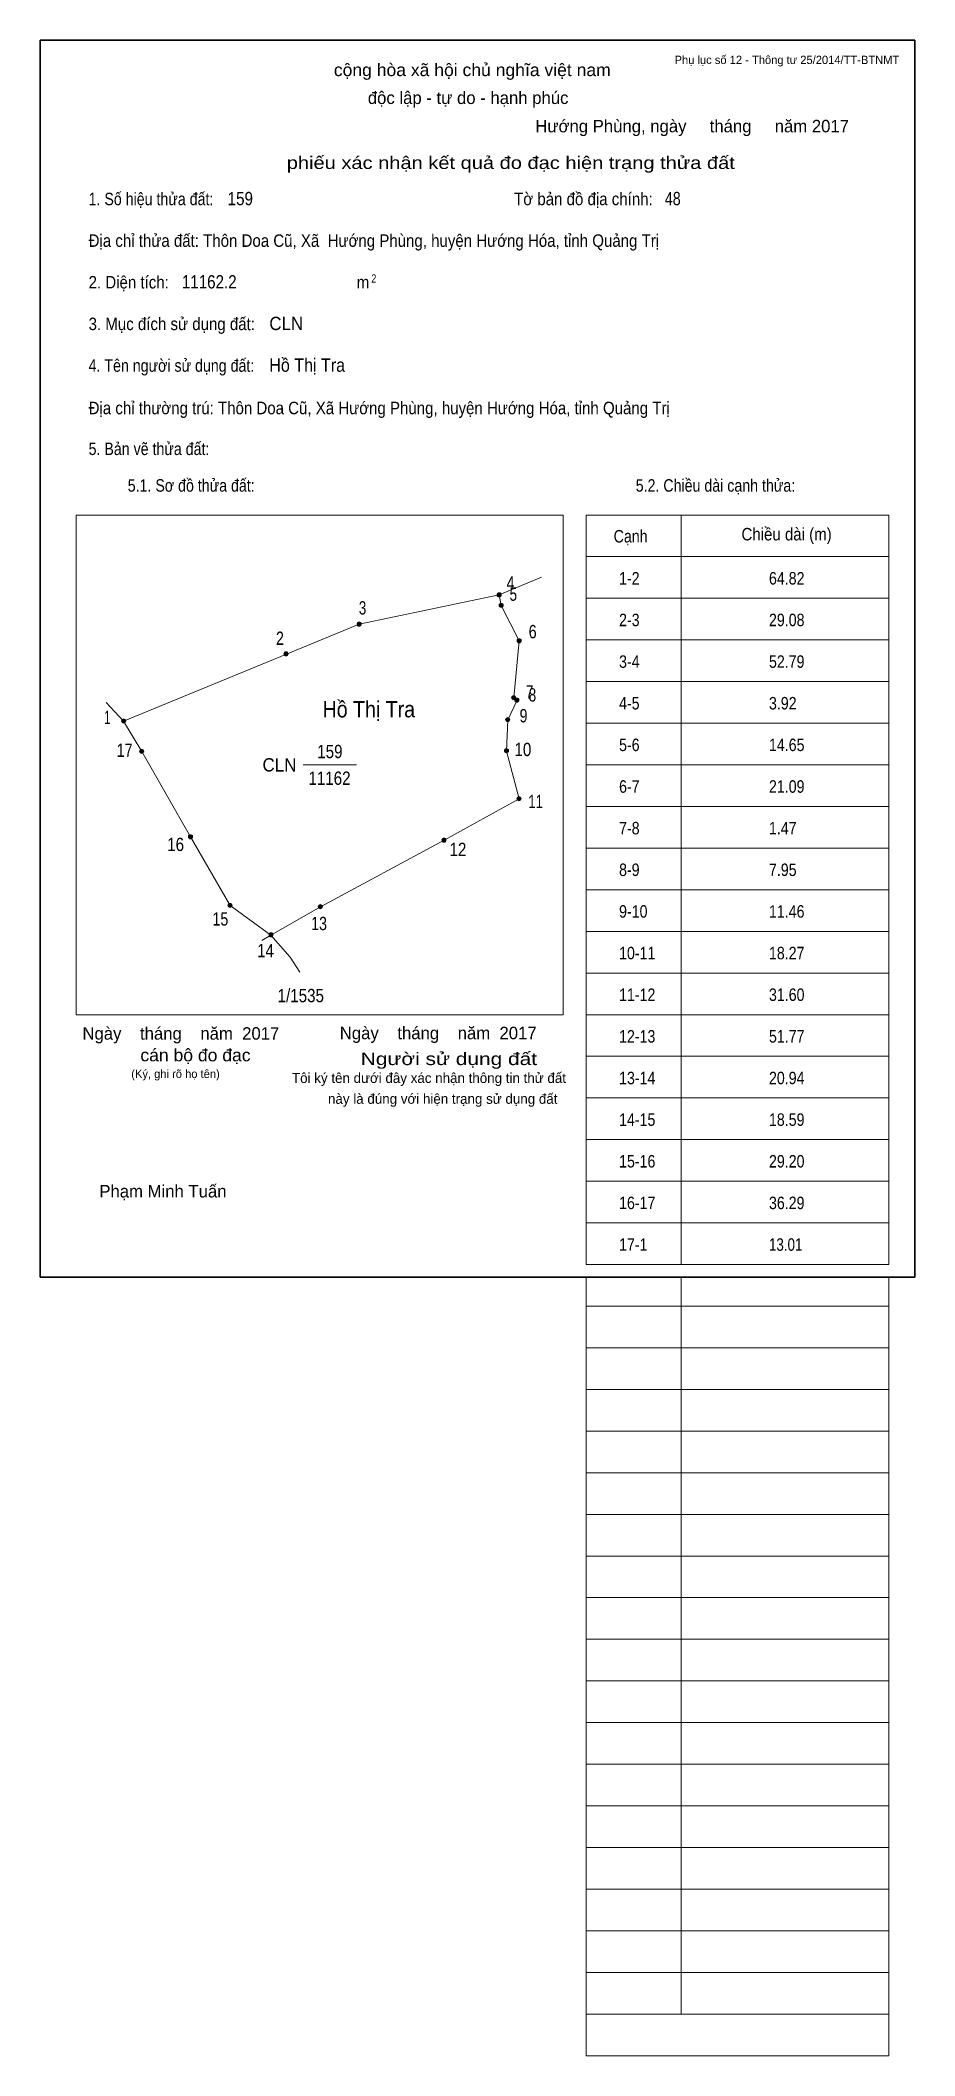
# Model space of a CAD drawing. Header units: centimetres. Extents: x 0 to 21, y -18.7 to 29.7.
import ezdxf
from ezdxf.enums import TextEntityAlignment as Align

# ---------------------------------------------------------------- set-up
doc = ezdxf.new("R2010")
doc.units = ezdxf.units.CM
doc.header["$LTSCALE"] = 0.12
for name, color, linetype in [('2', 7, 'Continuous'), ('30', 7, 'Continuous'), ('34', 7, 'Continuous')]:
    doc.layers.add(name, color=color, linetype=linetype)
for name, color, linetype, lineweight in [('32', 7, 'Continuous', 13), ('33', 7, 'Continuous', 13), ('6', 7, 'Continuous', 13), ('63', 7, 'Continuous', 13)]:
    doc.layers.add(name, color=color, linetype=linetype, lineweight=lineweight)

msp = doc.modelspace()

# ---------------------------------------------------------------- hatches: boundary and pattern name
at = {"layer": '32'}
for points in [[(11.0722, 16.382, 1), (10.9722, 16.382, 1)], [(11.1191, 16.1313, 1), (11.0191, 16.1313, 1)], [(7.706, 15.6805, 1), (7.606, 15.6805, 1)], [(5.9526, 14.9647, 1), (5.8526, 14.9647, 1)], [(11.5503, 15.2799, 1), (11.4503, 15.2799, 1)], [(11.4194, 13.9128, 1), (11.3194, 13.9128, 1)], [(11.495, 13.8541, 1), (11.395, 13.8541, 1)], [(2.0503, 13.3526, 1), (1.9503, 13.3526, 1)], [(11.2761, 13.3845, 1), (11.1761, 13.3845, 1)], [(2.4828, 12.6237, 1), (2.3828, 12.6237, 1)], [(11.2455, 12.6387, 1), (11.1455, 12.6387, 1)], [(11.5464, 11.4871, 1), (11.4464, 11.4871, 1)], [(3.6572, 10.5726, 1), (3.5572, 10.5726, 1)], [(9.7441, 10.4925, 1), (9.6441, 10.4925, 1)], [(4.6075, 8.9253, 1), (4.5075, 8.9253, 1)], [(6.7752, 8.8941, 1), (6.6752, 8.8941, 1)], [(5.5904, 8.218, 1), (5.4904, 8.218, 1)]]:
    msp.add_hatch(color=256, dxfattribs=at).paths.add_polyline_path(points)

# ---------------------------------------------------------------- linework, layer by layer
for centre in [(11.0222, 16.382), (11.0691, 16.1313), (7.656, 15.6805), (5.9026, 14.9647), (11.5003, 15.2799), (11.3694, 13.9128), (11.445, 13.8541), (2.0003, 13.3526), (11.2261, 13.3845), (2.4328, 12.6237), (11.1955, 12.6387), (11.4964, 11.4871), (3.6072, 10.5726), (9.6941, 10.4925), (4.5575, 8.9253), (6.7252, 8.8941), (5.5404, 8.218)]:
    msp.add_circle(centre, 0.05, dxfattribs=at)
at = {"layer": '33'}
msp.add_line((6.31, 12.3), (7.59, 12.3), dxfattribs=at)
at = {"layer": '6'}
for p, q in [((11.02, 16.38), (12.04, 16.81)), ((11.02, 16.38), (7.66, 15.68)), ((7.66, 15.68), (5.91, 14.96)), ((5.91, 14.96), (2, 13.35)), ((5.32, 8.08), (5.54, 8.21))]:
    msp.add_line(p, q, dxfattribs=at)
for points in [[(11.02, 16.38), (11.07, 16.13), (11.5, 15.28), (11.37, 13.91), (11.45, 13.85), (11.23, 13.38), (11.2, 12.63), (11.5, 11.48), (9.7, 10.49), (6.73, 8.89), (5.54, 8.21)], [(1.58, 13.8), (2, 13.35), (2, 13.35)], [(2, 13.35), (2.44, 12.62), (3.61, 10.57)], [(5.54, 8.21), (4.56, 8.92), (3.61, 10.57)], [(5.54, 8.21), (6, 7.68), (6.23, 7.32)]]:
    msp.add_lwpolyline(points, dxfattribs=at)
at = {"layer": '63'}
for p, q in [((0.86, 18.3), (12.56, 18.3)), ((0.86, 6.3), (0.86, 18.3)), ((12.56, 6.3), (12.56, 18.3)), ((13.11, 18.3), (20.38, 18.3)), ((13.11, 0.3), (13.11, 18.3)), ((15.39, 0.3), (15.39, 18.3)), ((20.38, 0.3), (20.38, 18.3)), ((13.11, 17.3), (20.38, 17.3)), ((13.11, 16.3), (20.38, 16.3)), ((13.11, 15.3), (20.38, 15.3)), ((13.11, 14.3), (20.38, 14.3)), ((13.11, 13.3), (20.38, 13.3)), ((13.11, 12.3), (20.38, 12.3)), ((13.11, 11.3), (20.38, 11.3)), ((13.11, 10.3), (20.38, 10.3)), ((13.11, 9.3), (20.38, 9.3)), ((13.11, 8.3), (20.38, 8.3)), ((13.11, 7.3), (20.38, 7.3)), ((0.86, 6.3), (12.56, 6.3)), ((13.11, 6.3), (20.38, 6.3)), ((13.11, 5.3), (20.38, 5.3)), ((13.11, 4.3), (20.38, 4.3)), ((13.11, 3.3), (20.38, 3.3)), ((13.11, 2.3), (20.38, 2.3)), ((13.11, 1.3), (20.38, 1.3)), ((13.11, 0.3), (20.38, 0.3)), ((13.11, -18.7), (13.11, 0)), ((15.39, -17.7), (15.39, 0)), ((20.38, -18.7), (20.38, 0)), ((13.11, -0.7), (20.38, -0.7)), ((13.11, -0.7), (20.38, -0.7)), ((13.11, -1.7), (20.38, -1.7)), ((13.11, -2.7), (20.38, -2.7)), ((13.11, -3.7), (20.38, -3.7)), ((13.11, -4.7), (20.38, -4.7)), ((13.11, -5.7), (20.38, -5.7)), ((13.11, -6.7), (20.38, -6.7)), ((13.11, -7.7), (20.38, -7.7)), ((13.11, -8.7), (20.38, -8.7)), ((13.11, -9.7), (20.38, -9.7)), ((13.11, -10.7), (20.38, -10.7)), ((13.11, -11.7), (20.38, -11.7)), ((13.11, -12.7), (20.38, -12.7)), ((13.11, -13.7), (20.38, -13.7)), ((13.11, -14.7), (20.38, -14.7)), ((13.11, -15.7), (20.38, -15.7)), ((13.11, -16.7), (20.38, -16.7)), ((13.11, -17.7), (20.38, -17.7)), ((13.11, -18.7), (20.38, -18.7))]:
    msp.add_line(p, q, dxfattribs=at)
at = {"layer": '63', "lineweight": 35}
msp.add_lwpolyline([(0, 0), (0, 29.7), (21, 29.7), (21, 0)], close=True, dxfattribs=at)

# ---------------------------------------------------------------- texts
at = {"layer": '2', "width": 0.9}
msp.add_text('Hồ Thị Tra', height=0.3907, dxfattribs=at).set_placement((7.89, 13.44), align=Align.CENTER)
at = {"layer": '30'}
for s, height, width, p in [('1-2', 0.3, 0.85, (13.9, 16.63)), ('64.82', 0.3, 0.85, (17.5, 16.63)), ('2-3', 0.3, 0.85, (13.9, 15.63)), ('29.08', 0.3, 0.85, (17.5, 15.63)), ('3-4', 0.3, 0.85, (13.9, 14.63)), ('52.79', 0.3, 0.85, (17.5, 14.63)), ('4-5', 0.3, 0.85, (13.9, 13.63)), ('3.92', 0.3, 0.85, (17.5, 13.63)), ('5-6', 0.3, 0.85, (13.9, 12.63)), ('14.65', 0.3, 0.85, (17.5, 12.63)), ('6-7', 0.3, 0.85, (13.9, 11.63)), ('21.09', 0.3, 0.85, (17.5, 11.63)), ('7-8', 0.3, 0.85, (13.9, 10.63)), ('1.47', 0.3, 0.85, (17.5, 10.63)), ('8-9', 0.3, 0.85, (13.9, 9.63)), ('7.95', 0.3, 0.85, (17.5, 9.63)), ('9-10', 0.3, 0.85, (13.9, 8.63)), ('11.46', 0.3, 0.85, (17.5, 8.63)), ('10-11', 0.3, 0.85, (13.9, 7.63)), ('18.27', 0.3, 0.85, (17.5, 7.63)), ('1/1535', 0.32, 0.85, (5.7, 6.6)), ('11-12', 0.3, 0.85, (13.9, 6.63)), ('31.60', 0.3, 0.85, (17.5, 6.63)), ('12-13', 0.3, 0.85, (13.9, 5.63)), ('51.77', 0.3, 0.85, (17.5, 5.63)), ('13-14', 0.3, 0.85, (13.9, 4.63)), ('20.94', 0.3, 0.85, (17.5, 4.63)), ('14-15', 0.3, 0.85, (13.9, 3.63)), ('18.59', 0.3, 0.85, (17.5, 3.63)), ('15-16', 0.3, 0.85, (13.9, 2.63)), ('29.20', 0.3, 0.85, (17.5, 2.63)), ('16-17', 0.3, 0.85, (13.9, 1.63)), ('36.29', 0.3, 0.85, (17.5, 1.63)), ('17-1', 0.3, 0.85, (13.9, 0.63)), ('13.01', 0.3, 0.8, (17.5, 0.63))]:
    msp.add_text(s, height=height, dxfattribs=dict(at, width=width)).set_placement(p)
at = {"layer": '32'}
for s, width, p in [('4', 0.8, (11.295, 16.51)), ('5', 0.75, (11.36, 16.24)), ('3', 0.75, (7.74, 15.91)), ('2', 0.8, (5.755, 15.18)), ('6', 0.8, (11.825, 15.34)), ('7', 0.75, (11.75, 13.89)), ('8', 0.75, (11.82, 13.82)), ('1', 0.65, (1.61, 13.28)), ('9', 0.8, (11.605, 13.32)), ('17', 0.8, (2.025, 12.49)), ('10', 0.85, (11.59, 12.51)), ('11', 0.75, (11.895, 11.26)), ('16', 0.85, (3.25, 10.23)), ('12', 0.85, (10.03, 10.11)), ('15', 0.8, (4.325, 8.44)), ('13', 0.8, (6.695, 8.33)), ('14', 0.85, (5.41, 7.68))]:
    msp.add_text(s, height=0.32, dxfattribs=dict(at, width=width)).set_placement(p, align=Align.CENTER)
at = {"layer": '33', "width": 0.85}
for s, p in [('159', (6.955, 12.46)), ('11162', (6.945, 11.82))]:
    msp.add_text(s, height=0.32, dxfattribs=at).set_placement(p, align=Align.CENTER)
at = {"layer": '33', "width": 0.95}
msp.add_text('CLN', height=0.32, dxfattribs=at).set_placement((6.15, 12.14), align=Align.RIGHT)
at = {"layer": '34'}
for s, width, p in [('159', 0.85, (4.5, 25.74)), ('48', 0.8, (15, 25.74)), ('11162.2', 0.85, (3.4, 23.74)), ('CLN', 0.95, (5.5, 22.74)), ('Hồ Thị Tra', 0.9, (5.5, 21.74))]:
    msp.add_text(s, height=0.32, dxfattribs=dict(at, width=width)).set_placement(p)
at = {"layer": '63', "width": 1.05}
msp.add_text('cộng hòa xã hội chủ nghĩa việt nam', height=0.3, dxfattribs=at).set_placement((10.375, 28.84), align=Align.CENTER)
at = {"layer": '63'}
for s, height, p in [('Phụ lục số 12 - Thông tư 25/2014/TT-BTNMT', 0.2, (20.63, 29.13)), ('Ngày    tháng    năm  2017', 0.3, (5.74, 5.7)), ('Ngày    tháng    năm  2017', 0.3, (11.92, 5.71)), ('(Ký, ghi rõ họ tên)', 0.2, (4.31, 4.78))]:
    msp.add_text(s, height=height, dxfattribs=at).set_placement(p, align=Align.RIGHT)
for s, height, p in [('độc lập - tự do - hạnh phúc', 0.3, (10.275, 28.17)), ('Hướng Phùng, ngày     tháng     năm 2017', 0.3, (15.655, 27.49)), ('Tôi ký tên dưới đây xác nhận thông tin thử đất', 0.24, (9.335, 4.66)), ('này là đúng với hiện trạng sử dụng đất', 0.24, (9.665, 4.16)), ('Phạm Minh Tuấn', 0.3, (2.945, 1.91))]:
    msp.add_text(s, height=height, dxfattribs=at).set_placement(p, align=Align.CENTER)
for s, width, p in [('phiếu xác nhận kết quả đo đạc hiện trạng thửa đất', 1.2, (16.68, 26.61)), ('cán bộ đo đạc', 1.05, (5.05, 5.18)), ('Người sử dụng đất', 1.25, (11.93, 5.09))]:
    msp.add_text(s, height=0.3, dxfattribs=dict(at, width=width)).set_placement(p, align=Align.RIGHT)
for s, height, width, p in [('1. Số hiệu thửa đất:', 0.3, 0.85, (1.16, 25.74)), ('Tờ bản đồ địa chính:', 0.3, 0.9, (11.38, 25.74)), ('Địa chỉ thửa đất: Thôn Doa Cũ, Xã  Hướng Phùng, huyện Hướng Hóa, tỉnh Quảng Trị', 0.3, 0.9, (1.16, 24.74)), ('2. Diện tích:', 0.3, 0.9, (1.16, 23.74)), ('m', 0.3, 0.9, (7.6, 23.74)), ('2', 0.2, 0.8, (7.95, 23.88)), ('3. Mục đích sử dụng đất:', 0.3, 0.9, (1.16, 22.74)), ('4. Tên người sử dụng đất:', 0.3, 0.85, (1.16, 21.74)), ('Địa chỉ thường trú: Thôn Doa Cũ, Xã Hướng Phùng, huyện Hướng Hóa, tỉnh Quảng Trị', 0.3, 0.9, (1.16, 20.72)), ('5. Bản vẽ thửa đất:', 0.3, 0.85, (1.16, 19.74)), ('5.1. Sơ đồ thửa đất:', 0.3, 0.85, (2.1, 18.86)), ('5.2. Chiều dài cạnh thửa:', 0.3, 0.85, (14.3, 18.86)), ('Cạnh', 0.3, 0.85, (13.77, 17.64)), ('Chiều dài (m)', 0.3, 0.9, (16.84, 17.69))]:
    msp.add_text(s, height=height, dxfattribs=dict(at, width=width)).set_placement(p)

doc.saveas('drawing.dxf')
